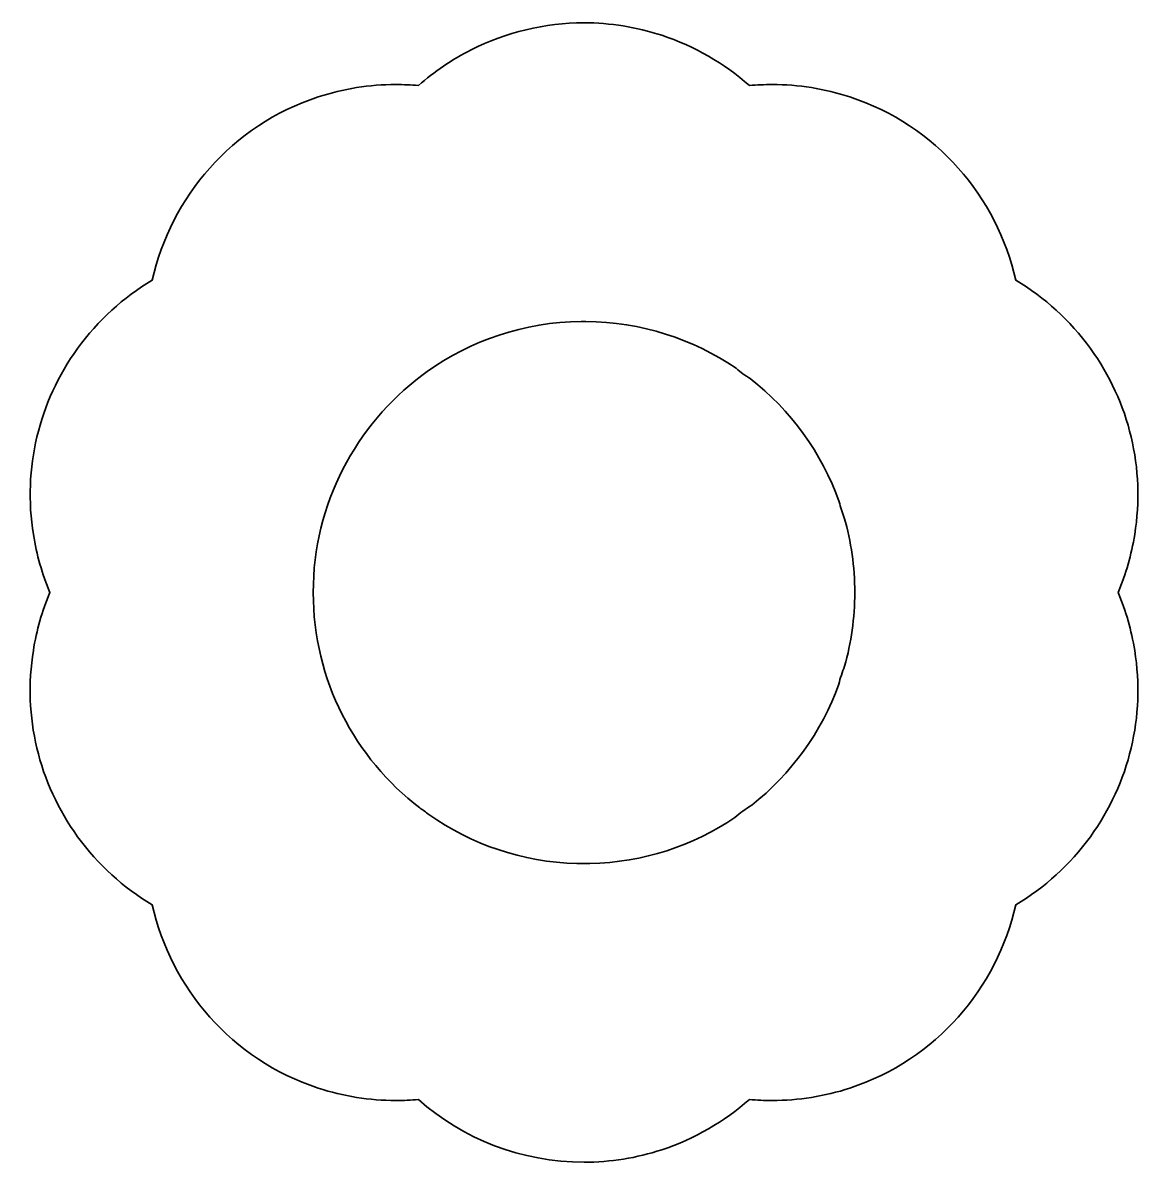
# Model space of a CAD drawing. Header units: millimetres. Extents: x -74 to 367, y -329 to 119.
import ezdxf

# ---------------------------------------------------------------- set-up
doc = ezdxf.new("R2010")
doc.units = ezdxf.units.MM
doc.header["$MEASUREMENT"] = 0
doc.layers.add('cut', color=7, linetype='Continuous')

msp = doc.modelspace()

# ---------------------------------------------------------------- linework, layer by layer
at = {"layer": 'cut', "color": 14, "lineweight": 35, "true_color": 0xad0f0a}
msp.add_open_spline([(146.53, -329.19), (121.89, -329.19), (98.95, -320.07), (81.43, -304.52), (78.49, -304.79), (75.53, -304.93), (72.55, -304.93), (62.18, -304.93), (51.91, -303.29), (42.03, -300.05), (7.97, -288.87), (-15.87, -260.7), (-23.2, -227.98), (-34.56, -221.22), (-44.6, -212.16), (-52.53, -201.19), (-67.9, -179.92), (-74.08, -153.93), (-69.94, -128.01), (-68.67, -120.06), (-66.48, -112.4), (-63.43, -105.17), (-66.47, -97.95), (-68.65, -90.3), (-69.92, -82.37), (-74.07, -56.43), (-67.89, -30.44), (-52.53, -9.19), (-44.6, 1.78), (-34.56, 10.84), (-23.19, 17.61), (-15.87, 50.32), (7.97, 78.5), (42.03, 89.67), (51.9, 92.91), (62.17, 94.55), (72.55, 94.55), (75.53, 94.55), (78.49, 94.41), (81.43, 94.15), (87.64, 99.63), (94.58, 104.35), (102.16, 108.2), (115.86, 115.15), (131.18, 118.83), (146.46, 118.83), (156.84, 118.83), (167.13, 117.18), (177.05, 113.92), (190.01, 109.67), (201.67, 102.86), (211.51, 94.14), (214.47, 94.41), (217.45, 94.55), (220.45, 94.55), (230.83, 94.55), (241.1, 92.91), (250.98, 89.67), (285.03, 78.5), (308.87, 50.32), (316.2, 17.61), (327.56, 10.84), (337.6, 1.78), (345.53, -9.19), (360.9, -30.46), (367.09, -56.45), (362.95, -82.37), (361.68, -90.31), (359.48, -97.96), (356.44, -105.19), (359.48, -112.42), (361.68, -120.07), (362.95, -128.01), (367.09, -153.93), (360.9, -179.92), (345.53, -201.19), (337.6, -212.16), (327.56, -221.22), (316.2, -227.98), (308.87, -260.7), (285.03, -288.87), (250.98, -300.05), (241.1, -303.29), (230.83, -304.93), (220.45, -304.93), (217.45, -304.93), (214.47, -304.79), (211.51, -304.52), (201.67, -313.24), (190.02, -320.05), (177.05, -324.3), (167.17, -327.54), (156.9, -329.19), (146.53, -329.19)], degree=3, knots=[0, 0, 0, 0, 1, 1, 1, 2, 2, 2, 3, 3, 3, 4, 4, 4, 5, 5, 5, 6, 6, 6, 7, 7, 7, 8, 8, 8, 9, 9, 9, 10, 10, 10, 11, 11, 11, 12, 12, 12, 13, 13, 13, 14, 14, 14, 15, 15, 15, 16, 16, 16, 17, 17, 17, 18, 18, 18, 19, 19, 19, 20, 20, 20, 21, 21, 21, 22, 22, 22, 23, 23, 23, 24, 24, 24, 25, 25, 25, 26, 26, 26, 27, 27, 27, 28, 28, 28, 29, 29, 29, 30, 30, 30, 31, 31, 31, 31], dxfattribs=at)
at = {"layer": 'cut', "color": 12, "lineweight": 35, "true_color": 0xe20613}
msp.add_open_spline([(212.42, -188.83), (210.03, -190.25), (207.8, -191.88), (205.77, -193.7), (189.42, -204.71), (169.86, -211.31), (148.82, -211.76), (147.14, -211.66), (145.44, -211.66), (143.74, -211.76), (122.12, -211.2), (102.08, -204.15), (85.5, -192.49), (84.36, -191.56), (83.17, -190.69), (81.93, -189.87), (56.5, -170.38), (40.07, -139.67), (40.07, -105.19), (40.07, -70.32), (56.87, -39.31), (82.79, -19.85), (83.49, -19.37), (84.18, -18.86), (84.85, -18.34), (101.99, -6.1), (122.89, 1.18), (145.44, 1.4), (145.76, 1.39), (146.07, 1.38), (146.38, 1.38), (146.65, 1.38), (146.91, 1.4), (147.18, 1.4), (169.05, 1.27), (189.39, -5.51), (206.26, -17.02), (207.99, -18.52), (209.86, -19.88), (211.85, -21.1), (227.68, -33.48), (239.95, -50.23), (246.81, -69.54), (247.31, -71.65), (247.98, -73.75), (248.82, -75.79), (251.5, -85.14), (252.94, -95), (252.94, -105.19), (252.94, -115.23), (251.54, -124.95), (248.94, -134.16), (247.98, -136.46), (247.22, -138.82), (246.67, -141.23), (239.87, -160.14), (227.87, -176.58), (212.42, -188.83)], degree=3, knots=[0, 0, 0, 0, 1, 1, 1, 2, 2, 2, 3, 3, 3, 4, 4, 4, 5, 5, 5, 6, 6, 6, 7, 7, 7, 8, 8, 8, 9, 9, 9, 10, 10, 10, 11, 11, 11, 12, 12, 12, 13, 13, 13, 14, 14, 14, 15, 15, 15, 16, 16, 16, 17, 17, 17, 18, 18, 18, 19, 19, 19, 19], dxfattribs=at)

doc.saveas('drawing.dxf')
